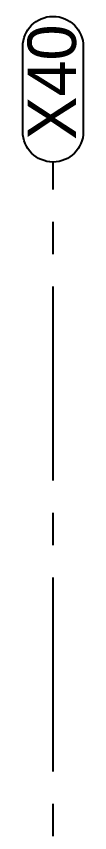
# Model space of a CAD drawing. Header units: millimetres. Extents: x 1124992 to 1258557, y -5767803 to -5695799.
# Drawn here: x 1227420 to 1227654, y -5705283 to -5702128 of the extents above; entities that cross this region are included whole.
import ezdxf

# ---------------------------------------------------------------- set-up
doc = ezdxf.new("R2010")
doc.units = ezdxf.units.MM
doc.header["$LTSCALE"] = 1000
doc.header["$MEASUREMENT"] = 0
for name, pattern in [('$36$HIDDEN', [0.375, 0.25, -0.125]), ('T8_REFUGE COLUMNS$0$AUDIT_D_120904163729-0', [0]), ('T8_REFUGE COLUMNS$0$CENTER2', [1.125, 0.75, -0.125, 0.125, -0.125])]:
    doc.linetypes.add(name, pattern=pattern)
for name, color, linetype in [('$21$A-DIMENSIONS', 2, '$36$HIDDEN'), ('T8_REFUGE COLUMNS$0$A-CENTERLINE', 193, 'T8_REFUGE COLUMNS$0$CENTER2'), ('T8_REFUGE COLUMNS$0$A-COLUMN GRID NUMBERING', 4, 'T8_REFUGE COLUMNS$0$AUDIT_D_120904163729-0'), ('T8_TYPICAL COLUMNS$0$A-RCC COLS', 3, 'Continuous')]:
    doc.layers.add(name, color=color, linetype=linetype)
doc.layers.add('T8(T9 IS SIMILAR)$0$D&W', color=8, linetype='Continuous', lineweight=25)
doc.styles.add('T8_REFUGE COLUMNS$0$STANDARD', font='GOTHIC.TTF')

# ---------------------------------------------------------------- blocks, each defined once
blk = doc.blocks.new('T8_REFUGE COLUMNS')
at = {"layer": 'T8_REFUGE COLUMNS$0$A-CENTERLINE'}
blk.add_line((1227537.1, -5720797.2), (1227537.1, -5702690.8), dxfattribs=at)
at = {"layer": 'T8_REFUGE COLUMNS$0$A-COLUMN GRID NUMBERING', "linetype": 'ByBlock'}
blk.add_lwpolyline([(1227654.3, -5702573.6, -1), (1227419.9, -5702573.6), (1227419.9, -5702244.8, -1), (1227654.3, -5702244.8)], format="xyb", close=True, dxfattribs=at)
at = {"layer": 'T8_REFUGE COLUMNS$0$A-COLUMN GRID NUMBERING', "linetype": 'ByBlock', "insert": (1227438.6, -5702605.1), "char_height": 187.5, "attachment_point": 1, "rotation": 90, "style": 'T8_REFUGE COLUMNS$0$STANDARD'}
blk.add_mtext_dynamic_manual_height_columns('X40', width=444.685, gutter_width=500, heights=[0], dxfattribs=at)
blk = doc.blocks.new('T8_TYPICAL COLUMNS')
at = {"layer": 'T8_TYPICAL COLUMNS$0$A-RCC COLS', "linetype": 'ByBlock'}
blk.add_blockref('T8_REFUGE COLUMNS', (0, 0), dxfattribs=at)
blk = doc.blocks.new('T8(T9 IS SIMILAR)')
at = {"layer": 'T8(T9 IS SIMILAR)$0$D&W', "linetype": 'ByBlock'}
blk.add_blockref('T8_TYPICAL COLUMNS', (0, 0), dxfattribs=at)

msp = doc.modelspace()

# ---------------------------------------------------------------- block references
at = {"layer": '$21$A-DIMENSIONS', "linetype": 'ByBlock'}
msp.add_blockref('T8(T9 IS SIMILAR)', (0, 0), dxfattribs=at)

doc.saveas('drawing.dxf')
